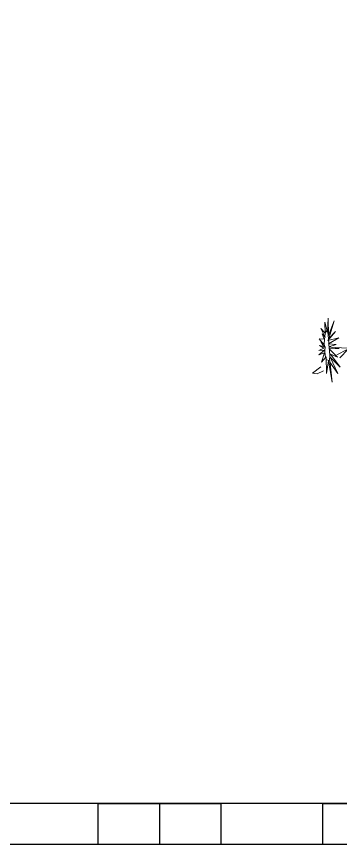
# Model space of a CAD drawing. Header units: inches. Extents: x 15 to 22798, y 21 to 21519.
# Drawn here: x 6826.4 to 6866.8, y 14983.4 to 15086.8 of the extents above; entities that cross this region are included whole.
import ezdxf

# ---------------------------------------------------------------- set-up
doc = ezdxf.new("R2010")
doc.units = ezdxf.units.IN
doc.header["$MEASUREMENT"] = 0
doc.layers.add('ARREDAMENTO', color=8, linetype='Continuous', lineweight=13)

msp = doc.modelspace()

# ---------------------------------------------------------------- linework, layer by layer
for p, q in [((6851.89, 14988.53), (6711.5, 14988.53)), ((6844.23, 14988.53), (6844.23, 14983.42)), ((6935.2, 14988.53), (6851.89, 14988.53)), ((6940.31, 14983.42), (6290.31, 14983.42))]:
    msp.add_line(p, q)
msp.add_lwpolyline([(6750.33, 15693.6), (6940.31, 15693.42), (6940.31, 14983.42), (6290.31, 14983.42)])
for points in [[(6836.58, 14988.53), (6851.89, 14988.53), (6851.89, 14983.42), (6836.58, 14983.42)], [(6864.65, 14988.53), (6879.97, 14988.53), (6879.97, 14983.42), (6864.65, 14983.42)]]:
    msp.add_lwpolyline(points, close=True)
at = {"layer": 'ARREDAMENTO', "linetype": 'Continuous'}
for p, q in [((6864.9, 15048.65), (6865.22, 15047.42)), ((6864.93, 15047.27), (6864.9, 15048.65)), ((6865.22, 15047.42), (6865.31, 15049.16)), ((6865.31, 15049.16), (6865.33, 15047.01)), ((6865.33, 15047.01), (6866.07, 15048.81)), ((6866.07, 15048.81), (6865.4, 15046.61)), ((6864.39, 15047.86), (6864.93, 15047.27)), ((6864.93, 15046.77), (6864.39, 15047.86)), ((6864.56, 15047.22), (6864.93, 15046.77)), ((6864.8, 15046.53), (6864.56, 15047.22)), ((6866.2, 15047.48), (6865.27, 15046.36)), ((6865.4, 15046.61), (6866.2, 15047.48)), ((6864.19, 15046.57), (6864.8, 15046.53)), ((6864.76, 15045.89), (6864.19, 15046.57)), ((6864.4, 15046.25), (6864.76, 15045.89)), ((6864.78, 15045.6), (6864.4, 15046.25)), ((6865.27, 15046.36), (6866.63, 15046.69)), ((6866.63, 15046.69), (6865.34, 15045.94)), ((6864.13, 15045.14), (6864.77, 15045.41)), ((6864.86, 15045.15), (6864.13, 15045.14)), ((6864.15, 15044.56), (6864.86, 15045.15)), ((6864.23, 15045.73), (6864.78, 15045.6)), ((6864.77, 15045.41), (6864.23, 15045.73)), ((6865.34, 15045.94), (6866.32, 15045.89)), ((6866.32, 15045.89), (6865.38, 15045.58)), ((6865.38, 15045.58), (6866.67, 15045.35)), ((6866.67, 15045.35), (6865.43, 15045.31)), ((6865.43, 15045.31), (6866.48, 15044.28)), ((6867.7, 15045.41), (6866.2, 15045.5)), ((6867.69, 15045.25), (6866.4, 15044.6)), ((6866.77, 15044.2), (6867.82, 15045.3)), ((6864.85, 15044.81), (6864.15, 15044.56)), ((6864.48, 15043.68), (6864.85, 15044.81)), ((6865.04, 15044.33), (6864.48, 15043.68)), ((6865.1, 15042.25), (6865.04, 15044.33)), ((6865.55, 15044.29), (6866.53, 15042.24)), ((6866.79, 15043.05), (6865.55, 15044.29)), ((6865.58, 15044.66), (6866.79, 15043.05)), ((6866.48, 15044.28), (6865.58, 15044.66)), ((6864.39, 15043.07), (6863.33, 15042.27)), ((6865.33, 15043.82), (6865.1, 15042.25)), ((6865.81, 15041.17), (6865.33, 15043.82)), ((6866.53, 15042.24), (6865.52, 15043.68)), ((6865.53, 15043.87), (6865.81, 15041.17)), ((6863.33, 15042.27), (6863.92, 15042.21)), ((6863.92, 15042.21), (6864.73, 15042.59))]:
    msp.add_line(p, q, dxfattribs=at)
msp.add_lwpolyline([(6864.91, 15045.49), (6864.85, 15045.62), (6864.82, 15046.03), (6864.86, 15046.43), (6864.9, 15046.94), (6864.99, 15047.37), (6865.09, 15047.58), (6865.25, 15047.39), (6865.33, 15046.63), (6865.37, 15045.91), (6865.46, 15045.05), (6865.51, 15044.49), (6865.46, 15043.86), (6865.11, 15043.95), (6864.94, 15044.51), (6864.89, 15045.08), (6864.91, 15045.63)], dxfattribs=at)

doc.saveas('drawing.dxf')
